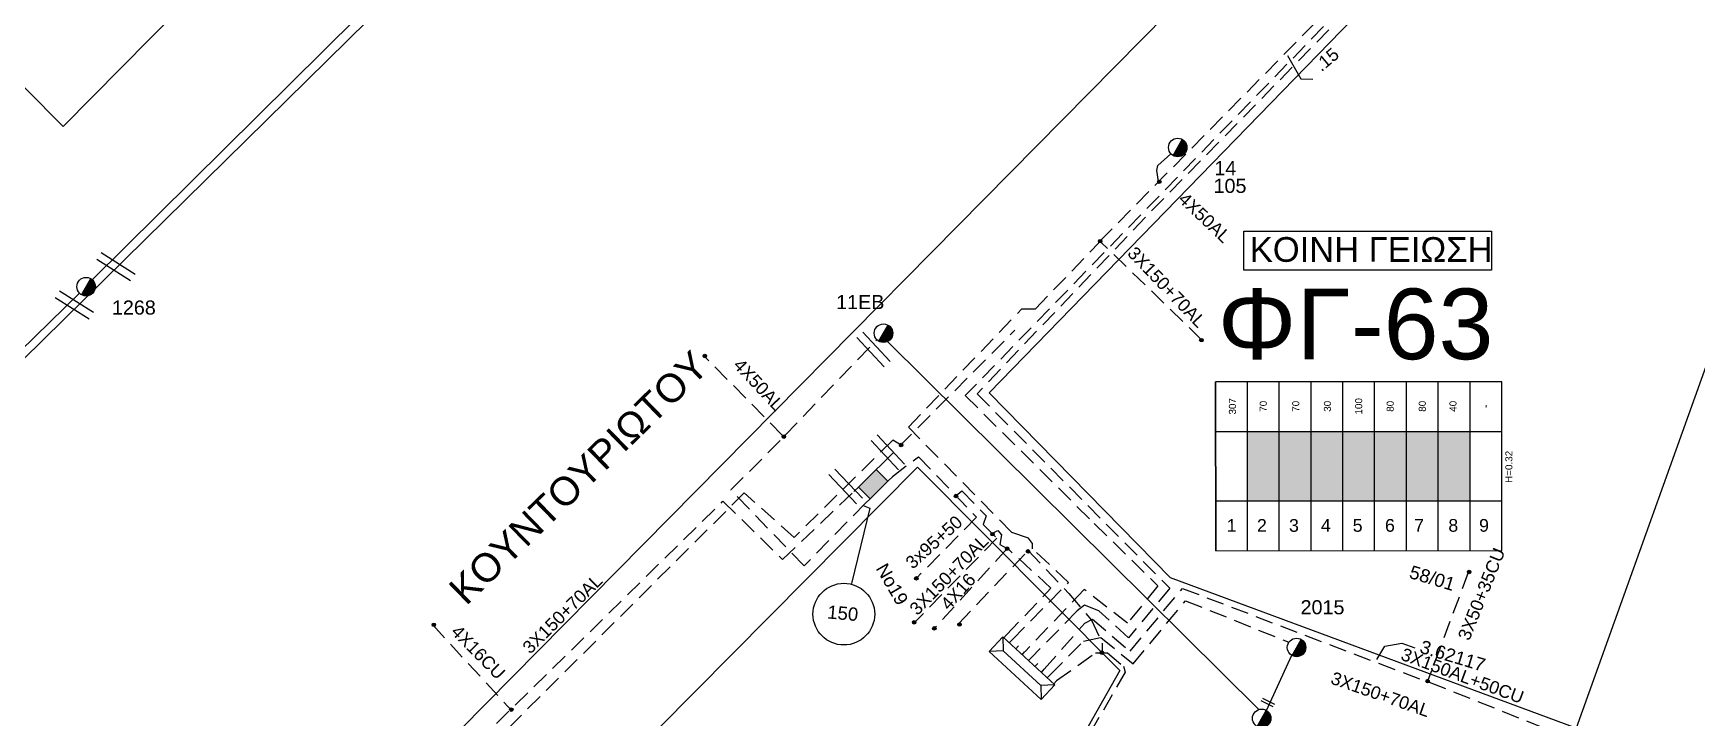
# Model space of a CAD drawing. Header units: millimetres. Extents: x -2238 to -1136, y 747 to 1272.
# Drawn here: x -1685.9 to -1565.1, y 942.5 to 992.2 of the extents above; entities that cross this region are included whole.
import ezdxf
from ezdxf.enums import TextEntityAlignment as Align

# ---------------------------------------------------------------- set-up
doc = ezdxf.new("R2010")
doc.units = ezdxf.units.MM
doc.linetypes.add('DASHED', pattern=[19.05, 12.7, -6.35])
for name, color, linetype in [('Link Box 4 Διευθύνσεων', 7, 'Continuous'), ('Άγνωστα', 7, 'Continuous'), ('Ασφαλειοκιβώτια Χ.Τ 9 αναχωρήσεων', 7, 'Continuous'), ('Γέφυρες Εναέριου Δικτύου', 7, 'Continuous'), ('Γυμνά εναέρια ΧΤ (3Φ)   3x50+35CU', 7, 'Continuous'), ('Γυμνά εναέρια ΧΤ (3Φ)   4x16CU', 7, 'Continuous'), ('Γυμνά εναέρια ΧΤ και ΦΟΠ (3Φ)   4x50+16AL', 7, 'Continuous'), ('Γυμνά εναέρια ΧΤ και ΦΟΠ (3Φ)   4x50+16CU', 7, 'Continuous'), ('Εναέρια παροχή ΧΤ 4x16', 7, 'SYN_LINE'), ('Επιγραφές - Σχήματα', 7, 'Continuous'), ('Καλώδια ΧΤ   3x150+50CU', 7, 'DASHED'), ('Καλώδια ΧΤ   3x150AL+50CU', 7, 'DASHED'), ('Καλώδια ΧΤ   3x95+50CU', 7, 'DASHED'), ('Μηχανική τομή', 7, 'Continuous'), ('Στύλος ΦΜ', 7, 'Continuous'), ('Στύλος ΦΜ @ 1', 7, 'Continuous'), ('Συνδέσεις', 7, 'Continuous'), ('Τομή', 7, 'Continuous'), ('Υποσταθμός πόλεως', 7, 'Continuous'), ('Υπόβαθρο ΔΕΗ', 7, 'Continuous'), ('Υπόγεια Καλώδια Δικτύου ΧΤ   .15', 7, 'DASHED'), ('Υπόγεια καλώδια Δικτύου ΧΤ και Παρ. ΧΤ - 3X150+70 AL', 7, 'DASHED'), ('Υπόγεια καλώδια Παροχών ΧΤ   4x50AL', 7, 'DASHED')]:
    doc.layers.add(name, color=color, linetype=linetype)
doc.styles.get("Standard").update_dxf_attribs({"font": 'ARIAL.TTF'})
doc.linetypes.add('SYN_LINE', pattern='A,0.5,-0.0001,["/\\/\\/\\/",Standard,S=0.1,R=0,X=0,Y=-0.05],-0.25', length=0.7501)

# ---------------------------------------------------------------- blocks, each defined once
blk = doc.blocks.new('ΑΣΦΑΛΕΙΟΚΙΒΩΤΙΟ ΥΠΟΣΤΑΘΜΟΥ 9 ΑΝΑΧΩΡΗΣΕΩΝ')
at = {"layer": 'Ασφαλειοκιβώτια Χ.Τ 9 αναχωρήσεων', "ltscale": 40}
for p, q in [((-23.8, 40.36), (24.02, 40.36)), ((-9.72, 40.36), (-9.72, -40.64)), ((9.94, 40.36), (9.94, -40.64)), ((-23.8, 31.36), (24.02, 31.36)), ((-23.8, 22.36), (24.02, 22.36)), ((-23.8, 13.36), (24.02, 13.36)), ((-23.8, 4.36), (24.02, 4.36)), ((-23.8, -4.64), (24.02, -4.64)), ((-23.8, -13.64), (24.02, -13.64)), ((-23.8, -22.64), (24.02, -22.64)), ((-23.8, -31.64), (24.02, -31.64))]:
    blk.add_line(p, q, dxfattribs=at)
at = {"layer": 'Ασφαλειοκιβώτια Χ.Τ 9 αναχωρήσεων'}
blk.add_lwpolyline([(-23.8, -40.64), (24.02, -40.64), (24.02, 40.36), (-23.8, 40.36)], close=True, dxfattribs=at)
for s, p in [('1', (-18.45, 37.24)), ('2', (-18.45, 28.67)), ('3', (-18.45, 19.6)), ('4', (-18.45, 10.58)), ('5', (-18.45, 1.57)), ('6', (-18.45, -7.57)), ('7', (-18.45, -15.81)), ('8', (-18.45, -25.5)), ('9', (-18.45, -34.19))]:
    blk.add_text(s, height=3.6, rotation=270, dxfattribs=at).set_placement(p)
at = {"layer": 'Ασφαλειοκιβώτια Χ.Τ 9 αναχωρήσεων', "ltscale": 40}
for tag, height, p in [('ΟΝΟΜΑ', 5, (-0.16, 44.31)), ('ΚΕΙΜΕΝΟ 1', 2, (17.06, 35.59)), ('ΚΕΙΜΕΝΟ 2', 2, (17.06, 26.88)), ('ΚΕΙΜΕΝΟ 3', 2, (17.06, 17.69)), ('ΚΕΙΜΕΝΟ 4', 2, (17.06, 8.71)), ('ΚΕΙΜΕΝΟ 5', 2, (17.06, -0.13)), ('ΚΕΙΜΕΝΟ 6', 2, (17.06, -9.05)), ('ΚΕΙΜΕΝΟ 7', 2, (17.06, -18.13)), ('ΚΕΙΜΕΝΟ 8', 2, (17.06, -26.85)), ('ΚΕΙΜΕΝΟ 9', 2, (17.06, -35.99)), ('ΣΧ', 2, (-0.1, -42.64))]:
    blk.add_attdef(tag, text='', height=height, dxfattribs=at).set_placement(p, align=Align.MIDDLE_CENTER)
blk = doc.blocks.new('ΥΠΑΡΧΩΝ ΤΣΙΜΕΝΤΕΝΙΟΣ ΣΤΥΛΟΣ')
at = {"layer": 'Στύλος ΦΜ'}
blk.add_hatch(color=256, dxfattribs=at).paths.add_polyline_path([(-1.29, -2.28, 0.574793), (2.62, 0, 0.268822), (1.3, 2.27)])
blk.add_line((-1.29, -2.28), (1.3, 2.27), dxfattribs=at)
blk.add_circle((0, 0), 2.62, dxfattribs=at)
at = {"layer": 'Στύλος ΦΜ', "flags": 4}
for tag, p in [('ΑΡΙΘΜΟΣ', (-4.68, 8.05)), ('ΤΥΠΟΣ', (-4.91, 3.03))]:
    blk.add_attdef(tag, p, '', height=4, dxfattribs=at)
blk = doc.blocks.new('LINK BOX 4 ΑΝΑΧΩΡΗΣΕΩΝ')
at = {"layer": 'Link Box 4 Διευθύνσεων', "ltscale": 40}
blk.add_hatch(color=256, dxfattribs=at).paths.add_polyline_path([(-3.54, 0), (-3.54, -4.67), (3.54, -4.67), (3.54, 0)])
for p, q in [((-3.54, 0), (-5.33, 0)), ((5.33, 0), (3.54, 0)), ((-3.54, -4.67), (-5.33, -4.67)), ((5.33, -4.67), (3.54, -4.67))]:
    blk.add_line(p, q, dxfattribs=at)
blk.add_lwpolyline([(-3.54, -4.67), (-3.54, 0), (3.54, 0), (3.54, -4.67)], close=True, dxfattribs=at)
blk = doc.blocks.new('_ΣΥΝΔΕΣΗ')
at = {"layer": 'Συνδέσεις', "linetype": 'SYN_LINE', "ltscale": 40}
blk.add_hatch(color=256, dxfattribs=at).paths.add_polyline_path([(0.5, -0.01, 1), (-0.5, -0.01, 1)])
at = {"layer": 'Συνδέσεις'}
blk.add_circle((0, -0.01), 0.5, dxfattribs=at)
blk = doc.blocks.new('ΤΟΜΗ')
at = {"layer": 'Τομή', "ltscale": 40}
for p, q in [((-5.68, 0), (5.68, 0)), ((5.68, -2.33), (-5.68, -2.33))]:
    blk.add_line(p, q, dxfattribs=at)
blk = doc.blocks.new('ΜΗΧΑΝΙΚΗ ΤΟΜΗ')
at = {"layer": 'Μηχανική τομή', "ltscale": 40}
for p, q in [((-1.89, 0.78), (1.89, 0.78)), ((1.89, 0), (-1.89, 0))]:
    blk.add_line(p, q, dxfattribs=at)
blk = doc.blocks.new('ΥΠΟΣΤΑΘΜΟΣ ΠΟΛΕΩΣ 9 ΑΝΑΧΩΡΗΣΕΩΝ')
at = {"layer": 'Υποσταθμός πόλεως', "ltscale": 40}
for p, q in [((-9.63, -2.82), (-9.63, -4)), ((-7.12, -2.82), (-7.12, -4)), ((-4.84, -2.82), (-4.84, -4)), ((-2.36, -2.82), (-2.36, -4)), ((0.09, -2.82), (0.09, -4)), ((2.55, -2.82), (2.55, -4)), ((5.02, -2.82), (5.02, -4)), ((7.48, -2.82), (7.48, -4)), ((9.61, -2.82), (9.61, -4))]:
    blk.add_line(p, q, dxfattribs=at)
blk.add_lwpolyline([(-10.02, 2.82), (10.02, 2.82), (10.02, -2.82), (-10.02, -2.82)], close=True, dxfattribs=at)
for points in [[(-7.21, 0), (-10.02, 2.82)], [(-10.02, -2.82), (-7.21, 0)], [(-7.21, 0), (7.21, 0)], [(7.21, 0), (10.02, 2.82)], [(10.02, -2.82), (7.21, 0)]]:
    blk.add_lwpolyline(points, dxfattribs=at)
at = {"layer": 'Υποσταθμός πόλεως', "linetype": 'SYN_LINE', "ltscale": 40, "flags": 1}
for tag, p in [('ΜΕΤΑΣΧΗΜΑΤΙΣΜΟΣ', (10.79, 1.71)), ('ΙΣΧΥΣ', (10.77, -1.08)), ('ΑΡΙΘΜΟΣ', (10.89, -3.8))]:
    blk.add_attdef(tag, p, '', height=1.8, dxfattribs=at)

msp = doc.modelspace()

# ---------------------------------------------------------------- hatches: boundary and pattern name
at = {"layer": 'Ασφαλειοκιβώτια Χ.Τ 9 αναχωρήσεων', "ltscale": 0.1}
for color, points in [(1, [(-1597.77, 963.28), (-1597.77, 958.24), (-1595.46, 958.24), (-1595.46, 963.28)]), (30, [(-1593.15, 963.28), (-1595.46, 963.28), (-1595.46, 958.24), (-1593.15, 958.24)]), (133, [(-1590.85, 963.28), (-1593.15, 963.28), (-1593.15, 958.24), (-1590.84, 958.24)]), (85, [(-1590.84, 958.24), (-1588.53, 958.24), (-1588.54, 963.28), (-1590.85, 963.28)]), (27, [(-1588.54, 963.28), (-1588.53, 958.24), (-1586.23, 958.24), (-1586.23, 963.28)]), (5, [(-1586.23, 958.24), (-1583.92, 958.24), (-1583.92, 963.28), (-1586.23, 963.28)]), (2, [(-1583.92, 958.24), (-1581.61, 958.24), (-1581.61, 963.28), (-1583.92, 963.28)])]:
    msp.add_hatch(color=color, dxfattribs=at).paths.add_polyline_path(points)

# ---------------------------------------------------------------- linework, layer by layer
at = {"layer": 'Άγνωστα', "color": 2, "linetype": 'DASHED', "ltscale": 0.1}
msp.add_lwpolyline([(-1615.26, 948.52), (-1612.04, 951.9), (-1615.2, 954.8)], dxfattribs=at)
at = {"layer": 'Γέφυρες Εναέριου Δικτύου', "color": 190, "ltscale": 20}
msp.add_lwpolyline([(-1598.03, 977.82), (-1580.05, 977.82), (-1580.05, 975), (-1598.03, 975)], close=True, dxfattribs=at)
at = {"layer": 'Γυμνά εναέρια ΧΤ (3Φ)   3x50+35CU', "color": 133, "linetype": 'DASHED', "ltscale": 0.1}
msp.add_lwpolyline([(-1581.73, 953.04), (-1584.64, 945.26)], dxfattribs=at)
at = {"layer": 'Γυμνά εναέρια ΧΤ (3Φ)   4x16CU', "color": 30, "linetype": 'DASHED', "ltscale": 0.1}
msp.add_lwpolyline([(-1656.94, 949.23), (-1651.21, 943.01)], dxfattribs=at)
at = {"layer": 'Γυμνά εναέρια ΧΤ και ΦΟΠ (3Φ)   4x50+16AL', "color": 85, "ltscale": 0.1}
msp.add_lwpolyline([(-1709.52, 947.04), (-1682.58, 973.32)], dxfattribs=at)
at = {"layer": 'Γυμνά εναέρια ΧΤ και ΦΟΠ (3Φ)   4x50+16AL', "color": 30, "ltscale": 0.1}
for points in [[(-1623.92, 969.81), (-1596.94, 943.08)], [(-1596.39, 943.02), (-1594.55, 947.02)]]:
    msp.add_lwpolyline(points, dxfattribs=at)
at = {"layer": 'Γυμνά εναέρια ΧΤ και ΦΟΠ (3Φ)   4x50+16CU', "color": 2, "ltscale": 0.1}
msp.add_lwpolyline([(-1681.66, 974.3), (-1657.64, 998.13)], dxfattribs=at)
at = {"layer": 'Εναέρια παροχή ΧΤ 4x16', "color": 2, "linetype": 'DASHED', "ltscale": 0.1}
msp.add_lwpolyline([(-1616.33, 955.87), (-1615.89, 956.08), (-1615.64, 955.77), (-1615.75, 955.08), (-1615.22, 954.78), (-1620.51, 948.96)], dxfattribs=at)
at = {"layer": 'Επιγραφές - Σχήματα', "ltscale": 0.1}
for points in [[(-1594.87, 990.6), (-1593.9, 988.89), (-1593.03, 988.88), (-1593.03, 988.88)], [(-1625.67, 957.9), (-1625.2, 957.7), (-1626.52, 952.24)], [(-1588.38, 946.72), (-1587.8, 947.69), (-1586.55, 947.91), (-1585.6, 947.56)]]:
    msp.add_lwpolyline(points, dxfattribs=at)
msp.add_circle((-1627.08, 950.01), 2.24, dxfattribs=at)
at = {"layer": 'Καλώδια ΧΤ   3x150+50CU', "color": 1, "linetype": 'DASHED', "ltscale": 0.1}
for points in [[(-1618.76, 949.31), (-1613.69, 954.63), (-1613.69, 954.63), (-1613.69, 954.63), (-1613.69, 954.63), (-1613.69, 954.63), (-1610.73, 951.51), (-1609.09, 949.58), (-1608.32, 947.91), (-1608.32, 947.21)], [(-1611.63, 945.18), (-1608.8, 947.21), (-1607.92, 947.21), (-1606.76, 946.22), (-1606.65, 945.8), (-1613.51, 933.87), (-1615.09, 930.73)]]:
    msp.add_lwpolyline(points, dxfattribs=at)
at = {"layer": 'Καλώδια ΧΤ   3x150AL+50CU', "color": 85, "linetype": 'DASHED', "ltscale": 0.1}
msp.add_lwpolyline([(-1544.92, 1020.55), (-1545.24, 1018.98), (-1546.01, 1018.91), (-1549.01, 1010.03), (-1550.12, 1009.56), (-1567.82, 1016.8), (-1575.49, 1009.09), (-1581.19, 1003.36), (-1605.19, 978.83), (-1617.4, 966.02), (-1603.41, 951.89), (-1606.41, 948.3), (-1608.56, 950.26), (-1609.6, 950.66), (-1610.14, 950.24), (-1613.46, 946.86)], dxfattribs=at)
at = {"layer": 'Καλώδια ΧΤ   3x150AL+50CU', "color": 27, "linetype": 'DASHED', "lineweight": -2, "ltscale": 0.1}
msp.add_lwpolyline([(-1567.92, 1017.56), (-1567.92, 1017.56), (-1576.32, 1009.09), (-1618.26, 965.89), (-1608.89, 956.59), (-1604.27, 952.06), (-1606.48, 949.35), (-1609.63, 951.81), (-1613.92, 947.29)], dxfattribs=at)
at = {"layer": 'Καλώδια ΧΤ   3x150AL+50CU', "color": 30, "linetype": 'DASHED', "ltscale": 0.1}
msp.add_lwpolyline([(-1622.91, 962.29), (-1623.52, 962.66), (-1630.69, 955.59), (-1634.31, 958.82), (-1684.06, 909.19)], dxfattribs=at)
at = {"layer": 'Καλώδια ΧΤ   3x150AL+50CU', "color": 133, "linetype": 'DASHED', "ltscale": 0.1}
for points in [[(-1612.53, 946.01), (-1609.58, 949.36), (-1609.03, 949.65), (-1606.29, 947.31), (-1602.49, 951.88), (-1584.81, 945.14)], [(-1584.57, 945.08), (-1564.57, 937.08), (-1566.94, 931.01), (-1567.99, 931.01)]]:
    msp.add_lwpolyline(points, dxfattribs=at)
at = {"layer": 'Καλώδια ΧΤ   3x95+50CU', "color": 2, "linetype": 'DASHED', "ltscale": 0.1}
msp.add_lwpolyline([(-1623.55, 960), (-1621.66, 961.45), (-1617.44, 957.05), (-1621.77, 952.66)], dxfattribs=at)
at = {"layer": 'Υπόβαθρο ΔΕΗ', "lineweight": -2, "ltscale": 0.1}
for points in [[(-1705.54, 1007.4), (-1686.01, 1026.9), (-1664.99, 1047.38), (-1652.03, 1060.3), (-1639.09, 1072.94), (-1629.68, 1082.44), (-1617.55, 1070.37), (-1611.14, 1063.86), (-1608.21, 1061.01), (-1614.07, 1054.83), (-1626.4, 1042.74), (-1654.89, 1014.39), (-1673.22, 996.15), (-1683.77, 985.43), (-1705.54, 1007.4)], [(-1549.75, 1009.09), (-1573.89, 941.74), (-1603.36, 952.65), (-1616.53, 966.1), (-1574.73, 1009.09), (-1567.8, 1016.19), (-1549.75, 1009.09)]]:
    msp.add_lwpolyline(points, dxfattribs=at)
msp.add_lwpolyline([(-1588.35, 1009.09), (-1713.99, 881.83), (-1752.1, 895.58), (-1752.96, 903.32), (-1645.46, 1009.09), (-1600.53, 1052.94), (-1572.37, 1025.2)], close=True, dxfattribs=at)
at = {"layer": 'Υπόβαθρο ΔΕΗ', "ltscale": 0.1}
msp.add_lwpolyline([(-1647.62, 874.15), (-1654.72, 861.14), (-1670.99, 866.75), (-1683.14, 870.92), (-1692.47, 874.15), (-1696.36, 875.57), (-1697.1, 884.65), (-1621.72, 960.68), (-1607.04, 945.91)], close=True, dxfattribs=at)
at = {"layer": 'Υπόγεια Καλώδια Δικτύου ΧΤ   .15', "color": 5, "linetype": 'DASHED', "ltscale": 0.1}
for points in [[(-1572.14, 1025.6), (-1571.58, 1025.08), (-1573.83, 1022.88), (-1568.93, 1017.27), (-1577.17, 1009.09), (-1581.42, 1004.81), (-1582.17, 1004.81), (-1582.56, 1004.4), (-1582.9, 1003.15), (-1583.73, 1002.37), (-1590.22, 995.63), (-1608.38, 977.2)], [(-1614.86, 948.15), (-1610.77, 952.3), (-1613.37, 954.76), (-1613.37, 955.15), (-1613.67, 955.52), (-1614.89, 955.95), (-1622.39, 963.6), (-1614.15, 972.19), (-1613.17, 972.19), (-1608.54, 977)]]:
    msp.add_lwpolyline(points, dxfattribs=at)
at = {"layer": 'Υπόγεια καλώδια Δικτύου ΧΤ και Παρ. ΧΤ - 3X150+70 AL', "color": 5, "linetype": 'DASHED', "ltscale": 0.1}
msp.add_lwpolyline([(-1601.1, 969.95), (-1608.38, 977.01)], dxfattribs=at)
at = {"layer": 'Υπόγεια καλώδια Δικτύου ΧΤ και Παρ. ΧΤ - 3X150+70 AL', "color": 30, "linetype": 'DASHED', "ltscale": 0.1}
for points in [[(-1624.4, 960.84), (-1614.66, 970.64)], [(-1684.92, 910.02), (-1635.86, 958.22), (-1631.54, 953.98), (-1626.35, 958.92)], [(-1612.1, 945.61), (-1609.67, 948.05), (-1608.41, 948.32), (-1606.07, 946.4), (-1602.26, 950.99), (-1594.75, 947.97)]]:
    msp.add_lwpolyline(points, dxfattribs=at)
at = {"layer": 'Υπόγεια καλώδια Δικτύου ΧΤ και Παρ. ΧΤ - 3X150+70 AL', "color": 2, "linetype": 'DASHED', "ltscale": 0.1}
msp.add_lwpolyline([(-1618.94, 958.6), (-1618.5, 958.97), (-1616.75, 957.15), (-1616.96, 956.53), (-1615.98, 955.52), (-1621.92, 949.44)], dxfattribs=at)
at = {"layer": 'Υπόγεια καλώδια Παροχών ΧΤ   4x50AL', "color": 5, "linetype": 'DASHED', "ltscale": 0.1}
msp.add_lwpolyline([(-1604.22, 981.43), (-1604.35, 982.25), (-1604.27, 982.6), (-1603.33, 983.46)], dxfattribs=at)
at = {"layer": 'Υπόγεια καλώδια Παροχών ΧΤ   4x50AL', "color": 2, "linetype": 'DASHED', "ltscale": 0.1}
for points in [[(-1631.36, 963), (-1624.68, 969.95)], [(-1631.53, 963), (-1637.28, 968.82)], [(-1625.51, 958.07), (-1629.97, 953.52), (-1635.28, 959.03), (-1631.52, 962.8)]]:
    msp.add_lwpolyline(points, dxfattribs=at)

# ---------------------------------------------------------------- block references
at = {"layer": 'Link Box 4 Διευθύνσεων', "ltscale": 0.1, "xscale": 0.2565857821765341, "yscale": 0.2565857821765341, "zscale": 0.2565857821765341, "rotation": 224.5817532609212}
msp.add_blockref('LINK BOX 4 ΑΝΑΧΩΡΗΣΕΩΝ', (-1624.53, 959.03), dxfattribs=at)
at = {"layer": 'Ασφαλειοκιβώτια Χ.Τ 9 αναχωρήσεων', "ltscale": 0.1}
ref = msp.add_blockref('ΑΣΦΑΛΕΙΟΚΙΒΩΤΙΟ ΥΠΟΣΤΑΘΜΟΥ 9 ΑΝΑΧΩΡΗΣΕΩΝ', (-1589.72, 960.73), dxfattribs=dict(at, xscale=0.2565857821764942, yscale=0.2565857821764942, zscale=0.2565857821764942, rotation=90.01371241110141))
ref.add_attrib('ΣΧ', 'H=0.32', dxfattribs={"ltscale": 40, "height": 0.513, "rotation": 90.0137}).set_placement((-1578.78, 960.71), align=Align.MIDDLE_CENTER)
ref.add_attrib('ΚΕΙΜΕΝΟ 2', '70', dxfattribs={"ltscale": 40, "height": 0.513, "rotation": 90.0137}).set_placement((-1596.62, 965.11), align=Align.MIDDLE_CENTER)
ref.add_attrib('ΚΕΙΜΕΝΟ 1', '307', dxfattribs={"ltscale": 40, "height": 0.513, "rotation": 90.0137}).set_placement((-1598.86, 965.11), align=Align.MIDDLE_CENTER)
ref.add_attrib('ΚΕΙΜΕΝΟ 3', '70', dxfattribs={"ltscale": 40, "height": 0.513, "rotation": 90.0137}).set_placement((-1594.26, 965.11), align=Align.MIDDLE_CENTER)
ref.add_attrib('ΚΕΙΜΕΝΟ 4', '30', dxfattribs={"ltscale": 40, "height": 0.513, "rotation": 90.0137}).set_placement((-1591.96, 965.11), align=Align.MIDDLE_CENTER)
ref.add_attrib('ΚΕΙΜΕΝΟ 5', '100', dxfattribs={"ltscale": 40, "height": 0.513, "rotation": 90.0137}).set_placement((-1589.69, 965.11), align=Align.MIDDLE_CENTER)
ref.add_attrib('ΚΕΙΜΕΝΟ 6', '80', dxfattribs={"ltscale": 40, "height": 0.513, "rotation": 90.0137}).set_placement((-1587.4, 965.11), align=Align.MIDDLE_CENTER)
ref.add_attrib('ΚΕΙΜΕΝΟ 7', '80', dxfattribs={"ltscale": 40, "height": 0.513, "rotation": 90.0137}).set_placement((-1585.07, 965.11), align=Align.MIDDLE_CENTER)
ref.add_attrib('ΚΕΙΜΕΝΟ 8', '40', dxfattribs={"ltscale": 40, "height": 0.513, "rotation": 90.0137}).set_placement((-1582.84, 965.11), align=Align.MIDDLE_CENTER)
ref.add_attrib('ΚΕΙΜΕΝΟ 9', '-', dxfattribs={"ltscale": 40, "height": 0.513, "rotation": 90.0137}).set_placement((-1580.49, 965.11), align=Align.MIDDLE_CENTER)
at = {"layer": 'Μηχανική τομή', "ltscale": 0.1, "xscale": 0.2565857821765615, "yscale": 0.2565857821765615, "zscale": 0.2565857821765615, "rotation": 333.4536130380715}
msp.add_blockref('ΜΗΧΑΝΙΚΗ ΤΟΜΗ', (-1596.33, 943.5), dxfattribs=at)
at = {"layer": 'Στύλος ΦΜ @ 1', "ltscale": 0.1}
ref = msp.add_blockref('ΥΠΑΡΧΩΝ ΤΣΙΜΕΝΤΕΝΙΟΣ ΣΤΥΛΟΣ', (-1602.83, 983.91), dxfattribs=dict(at, xscale=0.2565857821764941, yscale=0.2565857821764941, zscale=0.2565857821764941))
ref.add_attrib('ΤΥΠΟΣ', '105', (-1600.23, 980.61), dxfattribs={"layer": 'Στύλος ΦΜ', "height": 1.026, "flags": 4})
ref.add_attrib('ΑΡΙΘΜΟΣ', '14', (-1600.17, 981.9), dxfattribs={"layer": 'Στύλος ΦΜ', "height": 1.026, "flags": 4})
ref = msp.add_blockref('ΥΠΑΡΧΩΝ ΤΣΙΜΕΝΤΕΝΙΟΣ ΣΤΥΛΟΣ', (-1682.11, 973.8), dxfattribs=dict(at, xscale=0.2565857821764941, yscale=0.2565857821764941, zscale=0.2565857821764941))
ref.add_attrib('ΤΥΠΟΣ', '1268', (-1680.24, 971.77), dxfattribs={"layer": 'Στύλος ΦΜ', "height": 1.026, "flags": 4})
ref = msp.add_blockref('ΥΠΑΡΧΩΝ ΤΣΙΜΕΝΤΕΝΙΟΣ ΣΤΥΛΟΣ', (-1624.2, 970.42), dxfattribs=dict(at, xscale=0.2565857821764941, yscale=0.2565857821764941, zscale=0.2565857821764941))
ref.add_attrib('ΤΥΠΟΣ', '11EB', (-1627.64, 972.17), dxfattribs={"layer": 'Στύλος ΦΜ', "height": 1.026, "flags": 4})
ref = msp.add_blockref('ΥΠΑΡΧΩΝ ΤΣΙΜΕΝΤΕΝΙΟΣ ΣΤΥΛΟΣ', (-1594.2, 947.59), dxfattribs=dict(at, xscale=0.2565857821764941, yscale=0.2565857821764941, zscale=0.2565857821764941))
ref.add_attrib('ΤΥΠΟΣ', '2015', (-1593.91, 950), dxfattribs={"layer": 'Στύλος ΦΜ', "height": 1.026, "flags": 4})
ref = msp.add_blockref('ΥΠΑΡΧΩΝ ΤΣΙΜΕΝΤΕΝΙΟΣ ΣΤΥΛΟΣ', (-1596.73, 942.44), dxfattribs=dict(at, xscale=0.2565857821764941, yscale=0.2565857821764941, zscale=0.2565857821764941))
ref.add_attrib('ΤΥΠΟΣ', '11B', (-1597.5, 939.05), dxfattribs={"layer": 'Στύλος ΦΜ', "height": 1.026, "flags": 4})
at = {"layer": 'Συνδέσεις', "ltscale": 0.1, "xscale": 0.2565857821764941, "yscale": 0.2565857821764941, "zscale": 0.2565857821764941}
for p in [(-1604.17, 981.42), (-1608.46, 977.11), (-1601.11, 969.92), (-1637.18, 968.77), (-1631.44, 962.91), (-1622.92, 962.3), (-1618.93, 958.59), (-1616.28, 955.82), (-1615.22, 954.77), (-1613.7, 954.57), (-1621.81, 952.61), (-1581.66, 953.08), (-1656.86, 949.24), (-1621.97, 949.42), (-1620.51, 948.98), (-1618.68, 949.26), (-1608.34, 947.22), (-1584.68, 945.14), (-1651.23, 943.08)]:
    msp.add_blockref('_ΣΥΝΔΕΣΗ', p, dxfattribs=at)
at = {"layer": 'Τομή', "ltscale": 0.1}
for p, xscale, yscale, zscale, rotation in [((-1679.79, 975.5), 0.2565857821765261, 0.2565857821765261, 0.2565857821765261, 327.5498056530123), ((-1682.81, 972.72), 0.2565857821765261, 0.2565857821765261, 0.2565857821765261, 327.5498056530123), ((-1624.7, 969.44), 0.2565857821764924, 0.2565857821764924, 0.2565857821764924, 313.0616573442794), ((-1623.67, 961.97), 0.2565857821764924, 0.2565857821764924, 0.2565857821764924, 313.0616573442794), ((-1626.73, 959.49), 0.2565857821764924, 0.2565857821764924, 0.2565857821764924, 313.0616573442794)]:
    msp.add_blockref('ΤΟΜΗ', p, dxfattribs=dict(at, xscale=xscale, yscale=yscale, zscale=zscale, rotation=rotation))
at = {"layer": 'Υποσταθμός πόλεως', "xscale": 0.256585782176543, "yscale": 0.256585782176543, "zscale": 0.256585782176543, "rotation": 137.3349253748566}
msp.add_blockref('ΥΠΟΣΤΑΘΜΟΣ ΠΟΛΕΩΣ 9 ΑΝΑΧΩΡΗΣΕΩΝ', (-1614.14, 946.09), dxfattribs=at)

# ---------------------------------------------------------------- texts
at = {"layer": 'Γυμνά εναέρια ΧΤ (3Φ)   3x50+35CU', "color": 7, "ltscale": 0.1, "insert": (-1582.52, 948.37), "char_height": 0.924, "width": 86.4036, "attachment_point": 1, "rotation": 68.0564}
msp.add_mtext('3X50+35CU', dxfattribs=at)
at = {"layer": 'Γυμνά εναέρια ΧΤ (3Φ)   4x16CU', "color": 7, "ltscale": 0.1, "insert": (-1655.01, 949.31), "char_height": 0.924, "width": 86.4036, "attachment_point": 1, "rotation": 314.5117}
msp.add_mtext('4X16CU', dxfattribs=at)
at = {"layer": 'Εναέρια παροχή ΧΤ 4x16', "color": 7, "linetype": 'DASHED', "ltscale": 0.1, "insert": (-1620.14, 950.85), "char_height": 0.924, "width": 86.4036, "attachment_point": 1, "rotation": 47.7031}
msp.add_mtext('4X16', dxfattribs=at)
at = {"layer": 'Επιγραφές - Σχήματα', "color": 190, "ltscale": 0.1, "insert": (-1597.6, 977.4), "char_height": 1.7961, "width": 18.0283, "attachment_point": 1}
msp.add_mtext('KOINH ΓΕΙΩΣΗ', dxfattribs=at)
at = {"layer": 'Επιγραφές - Σχήματα', "insert": (-1599.93, 973.66), "char_height": 5.132, "width": 7.132, "attachment_point": 1}
msp.add_mtext('ΦΓ-63', dxfattribs=at)
at = {"layer": 'Επιγραφές - Σχήματα', "ltscale": 0.1, "insert": (-1646.34, 959.92), "char_height": 2.0527, "attachment_point": 5, "rotation": 44.1698}
msp.add_mtext('ΚΟΥΝΤΟΥΡΙΩΤΟΥ', dxfattribs=at)
at = {"layer": 'Επιγραφές - Σχήματα', "ltscale": 0.1, "char_height": 0.9237, "attachment_point": 1}
for s, insert, width, rotation in [('{\\H1.042x;No19}', (-1623.96, 953.82), 17.7101, 300.1339), ('\\pt0.9;{\\H1.042x;58/01}', (-1585.81, 953.58), 29.1139, 343.1188), ('{\\H1.042x;150}', (-1628.23, 950.66), 17.7101, 354.9448), ('\\pt0.9;{\\H1.042x;3.62117}', (-1585.04, 948.15), 29.1139, 343.1188)]:
    msp.add_mtext(s, dxfattribs=dict(at, insert=insert, width=width, rotation=rotation))
at = {"layer": 'Καλώδια ΧΤ   3x150AL+50CU', "color": 7, "linetype": 'DASHED', "ltscale": 0.1, "insert": (-1586.38, 947.59), "char_height": 0.9237, "width": 86.4036, "attachment_point": 1, "rotation": 339.7736}
msp.add_mtext('3X150AL+50CU', dxfattribs=at)
at = {"layer": 'Καλώδια ΧΤ   3x95+50CU', "linetype": 'DASHED', "ltscale": 0.1, "insert": (-1622.7, 953.92), "char_height": 0.9237, "width": 24.8644, "attachment_point": 1, "rotation": 42.0121}
msp.add_mtext('{\\H1x;3x95+50}', dxfattribs=at)
at = {"layer": 'Υπόγεια Καλώδια Δικτύου ΧΤ   .15', "color": 7, "linetype": 'DASHED', "ltscale": 0.1, "insert": (-1592.99, 990.08), "char_height": 0.924, "width": 86.4036, "attachment_point": 1, "rotation": 40.0402}
msp.add_mtext('.15', dxfattribs=at)
at = {"layer": 'Υπόγεια καλώδια Δικτύου ΧΤ και Παρ. ΧΤ - 3X150+70 AL', "color": 7, "linetype": 'DASHED', "ltscale": 0.1, "char_height": 0.924, "width": 86.4036, "attachment_point": 1}
for insert, rotation in [((-1605.88, 976.8), 313.6673), ((-1622.4, 950.51), 45.6727), ((-1650.51, 947.72), 44.7622), ((-1591.49, 945.86), 340.7359)]:
    msp.add_mtext('3X150+70AL', dxfattribs=dict(at, insert=insert, rotation=rotation))
at = {"layer": 'Υπόγεια καλώδια Παροχών ΧΤ   4x50AL', "color": 7, "linetype": 'DASHED', "ltscale": 0.1, "char_height": 0.924, "width": 86.4036, "attachment_point": 1}
for insert, rotation in [((-1602.22, 980.73), 316.5854), ((-1634.49, 968.67), 313.075)]:
    msp.add_mtext('4X50AL', dxfattribs=dict(at, insert=insert, rotation=rotation))

doc.saveas('drawing.dxf')
